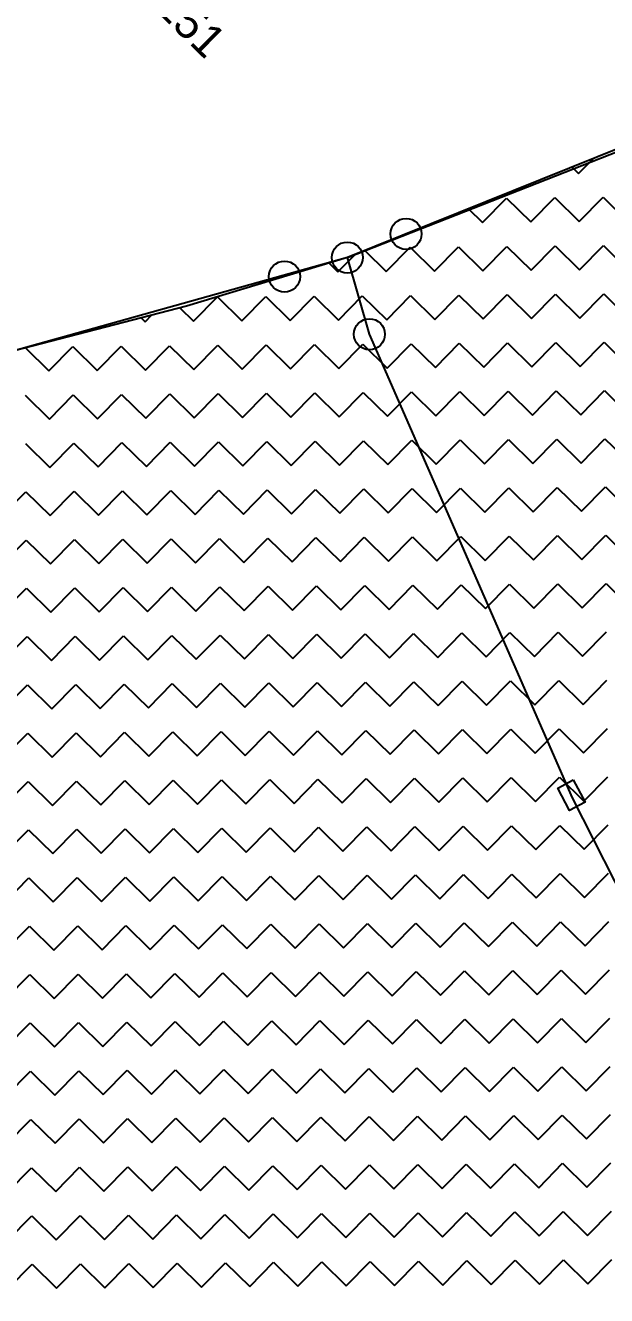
# Model space of a CAD drawing. Header units: metres. Extents: x 342804 to 346854, y 1762918 to 1765966.
# Drawn here: x 343369.4 to 343528.6, y 1764153 to 1764501 of the extents above; entities that cross this region are included whole.
import ezdxf

# ---------------------------------------------------------------- set-up
doc = ezdxf.new("R2010")
doc.units = ezdxf.units.M
doc.header["$MEASUREMENT"] = 0
for name, color, linetype in [('POLY_HATCH', 12, 'Continuous'), ('POLY_PARCEL', 6, 'Continuous'), ('TEXT_PARCEL', 7, 'Continuous')]:
    doc.layers.add(name, color=color, linetype=linetype)
doc.styles.add('TEXT_MAP', font='')
doc.styles.get('TEXT_MAP').set_extended_font_data('Kruti Dev 050')

msp = doc.modelspace()

# ---------------------------------------------------------------- linework, layer by layer
msp.add_lwpolyline([(343519.43, 1764294.28), (343522.67, 1764288.14), (343518.42, 1764285.9), (343515.18, 1764292.04)], close=True)
for centre in [(343473.64, 1764443.89), (343457.56, 1764437.42), (343440.34, 1764432.2), (343463.6, 1764416.39)]:
    msp.add_circle(centre, 4.25)
at = {"layer": 'POLY_HATCH'}
for p, q in [((343533.42, 1764467.93), (343457.56, 1764437.42)), ((343457.56, 1764437.42), (343413.51, 1764424.07)), ((343413.51, 1764424.07), (343347.2, 1764406.91))]:
    msp.add_line(p, q, dxfattribs=at)
at = {"layer": 'POLY_HATCH', "linetype": 'Continuous'}
for p, q in [((343520.92, 1764460.49), (343524.85, 1764464.48)), ((343519.18, 1764462.21), (343520.92, 1764460.49)), ((343494.57, 1764447.05), (343501.13, 1764453.72)), ((343501.13, 1764453.72), (343507.8, 1764447.16)), ((343507.8, 1764447.16), (343514.36, 1764453.83)), ((343514.36, 1764453.83), (343521.03, 1764447.26)), ((343521.03, 1764447.26), (343527.59, 1764453.93)), ((343527.59, 1764453.93), (343534.26, 1764447.37)), ((343490.78, 1764450.78), (343494.57, 1764447.05)), ((343481.31, 1764446.97), (343481.34, 1764446.94)), ((343481.34, 1764446.94), (343481.42, 1764447.02)), ((343462.37, 1764439.35), (343468.22, 1764433.6)), ((343468.22, 1764433.6), (343474.78, 1764440.27)), ((343474.78, 1764440.27), (343481.45, 1764433.71)), ((343481.45, 1764433.71), (343488.01, 1764440.38)), ((343488.01, 1764440.38), (343494.68, 1764433.82)), ((343494.68, 1764433.82), (343501.24, 1764440.49)), ((343501.24, 1764440.49), (343507.91, 1764433.93)), ((343507.91, 1764433.93), (343514.47, 1764440.6)), ((343514.47, 1764440.6), (343521.14, 1764434.03)), ((343521.14, 1764434.03), (343527.7, 1764440.7)), ((343527.7, 1764440.7), (343534.37, 1764434.14)), ((343452.54, 1764435.9), (343454.99, 1764433.49)), ((343454.99, 1764433.49), (343459.7, 1764438.28)), ((343415.41, 1764419.94), (343421.97, 1764426.61)), ((343421.97, 1764426.61), (343428.64, 1764420.04)), ((343428.64, 1764420.04), (343435.2, 1764426.71)), ((343435.2, 1764426.71), (343441.87, 1764420.15)), ((343441.87, 1764420.15), (343448.43, 1764426.82)), ((343448.43, 1764426.82), (343455.1, 1764420.26)), ((343455.1, 1764420.26), (343461.66, 1764426.93)), ((343461.66, 1764426.93), (343468.33, 1764420.37)), ((343468.33, 1764420.37), (343474.89, 1764427.04)), ((343474.89, 1764427.04), (343481.56, 1764420.48)), ((343481.56, 1764420.48), (343488.12, 1764427.15)), ((343488.12, 1764427.15), (343494.79, 1764420.59)), ((343494.79, 1764420.59), (343501.35, 1764427.26)), ((343501.35, 1764427.26), (343508.02, 1764420.7)), ((343508.02, 1764420.7), (343514.58, 1764427.37)), ((343514.58, 1764427.37), (343521.25, 1764420.8)), ((343521.25, 1764420.8), (343527.81, 1764427.47)), ((343527.81, 1764427.47), (343534.48, 1764420.91)), ((343402.18, 1764419.83), (343403.91, 1764421.59)), ((343411.68, 1764423.6), (343415.41, 1764419.94)), ((343401.12, 1764420.87), (343402.18, 1764419.83)), ((343369.44, 1764412.67), (343375.83, 1764406.38)), ((343375.83, 1764406.38), (343382.39, 1764413.05)), ((343382.39, 1764413.05), (343389.06, 1764406.49)), ((343389.06, 1764406.49), (343395.62, 1764413.16)), ((343395.62, 1764413.16), (343402.29, 1764406.6)), ((343402.29, 1764406.6), (343408.85, 1764413.27)), ((343408.85, 1764413.27), (343415.52, 1764406.71)), ((343415.52, 1764406.71), (343422.08, 1764413.38)), ((343422.08, 1764413.38), (343428.75, 1764406.81)), ((343428.75, 1764406.81), (343435.31, 1764413.48)), ((343435.31, 1764413.48), (343441.98, 1764406.92)), ((343441.98, 1764406.92), (343448.54, 1764413.59)), ((343448.54, 1764413.59), (343455.21, 1764407.03)), ((343455.21, 1764407.03), (343461.77, 1764413.7)), ((343461.77, 1764413.7), (343468.44, 1764407.14)), ((343468.44, 1764407.14), (343475, 1764413.81)), ((343475, 1764413.81), (343481.67, 1764407.25)), ((343481.67, 1764407.25), (343488.23, 1764413.92)), ((343488.23, 1764413.92), (343494.9, 1764407.36)), ((343494.9, 1764407.36), (343501.46, 1764414.03)), ((343501.46, 1764414.03), (343508.13, 1764407.47)), ((343508.13, 1764407.47), (343514.69, 1764414.14)), ((343514.69, 1764414.14), (343521.36, 1764407.57)), ((343521.36, 1764407.57), (343527.92, 1764414.24)), ((343527.92, 1764414.24), (343534.59, 1764407.68)), ((343468.55, 1764393.91), (343475.11, 1764400.58)), ((343475.11, 1764400.58), (343481.78, 1764394.02)), ((343481.78, 1764394.02), (343488.34, 1764400.69)), ((343488.34, 1764400.69), (343495.01, 1764394.13)), ((343495.01, 1764394.13), (343501.57, 1764400.8)), ((343501.57, 1764400.8), (343508.24, 1764394.24)), ((343508.24, 1764394.24), (343514.8, 1764400.91)), ((343514.8, 1764400.91), (343521.47, 1764394.34)), ((343521.47, 1764394.34), (343528.03, 1764401.01)), ((343528.03, 1764401.01), (343534.7, 1764394.45)), ((343369.27, 1764399.71), (343375.93, 1764393.15)), ((343375.93, 1764393.15), (343382.5, 1764399.82)), ((343382.5, 1764399.82), (343389.16, 1764393.26)), ((343389.16, 1764393.26), (343395.73, 1764399.93)), ((343395.73, 1764399.93), (343402.39, 1764393.37)), ((343402.39, 1764393.37), (343408.96, 1764400.04)), ((343408.96, 1764400.04), (343415.62, 1764393.48)), ((343415.62, 1764393.48), (343422.19, 1764400.15)), ((343422.19, 1764400.15), (343428.85, 1764393.58)), ((343428.85, 1764393.58), (343435.42, 1764400.25)), ((343435.42, 1764400.25), (343442.08, 1764393.69)), ((343442.08, 1764393.69), (343448.65, 1764400.36)), ((343448.65, 1764400.36), (343455.32, 1764393.8)), ((343455.32, 1764393.8), (343461.88, 1764400.47)), ((343461.88, 1764400.47), (343468.55, 1764393.91)), ((343376.04, 1764379.92), (343382.6, 1764386.59)), ((343382.6, 1764386.59), (343389.27, 1764380.03)), ((343389.27, 1764380.03), (343395.83, 1764386.7)), ((343395.83, 1764386.7), (343402.5, 1764380.14)), ((343402.5, 1764380.14), (343409.06, 1764386.81)), ((343409.06, 1764386.81), (343415.73, 1764380.25)), ((343415.73, 1764380.25), (343422.29, 1764386.92)), ((343422.29, 1764386.92), (343428.96, 1764380.35)), ((343428.96, 1764380.35), (343435.52, 1764387.02)), ((343435.52, 1764387.02), (343442.19, 1764380.46)), ((343442.19, 1764380.46), (343448.75, 1764387.13)), ((343448.75, 1764387.13), (343455.42, 1764380.57)), ((343455.42, 1764380.57), (343461.98, 1764387.24)), ((343461.98, 1764387.24), (343468.65, 1764380.68)), ((343468.65, 1764380.68), (343475.21, 1764387.35)), ((343475.21, 1764387.35), (343481.88, 1764380.79)), ((343481.88, 1764380.79), (343488.44, 1764387.46)), ((343488.44, 1764387.46), (343495.11, 1764380.9)), ((343495.11, 1764380.9), (343501.67, 1764387.57)), ((343501.67, 1764387.57), (343508.34, 1764381.01)), ((343508.34, 1764381.01), (343514.9, 1764387.67)), ((343514.9, 1764387.67), (343521.57, 1764381.11)), ((343521.57, 1764381.11), (343528.13, 1764387.78)), ((343528.13, 1764387.78), (343534.8, 1764381.22)), ((343369.37, 1764386.48), (343376.04, 1764379.92)), ((343362.92, 1764366.58), (343369.48, 1764373.25)), ((343369.48, 1764373.25), (343376.15, 1764366.69)), ((343376.15, 1764366.69), (343382.71, 1764373.36)), ((343382.71, 1764373.36), (343389.38, 1764366.8)), ((343389.38, 1764366.8), (343395.94, 1764373.47)), ((343395.94, 1764373.47), (343402.61, 1764366.91)), ((343402.61, 1764366.91), (343409.17, 1764373.58)), ((343409.17, 1764373.58), (343415.84, 1764367.02)), ((343415.84, 1764367.02), (343422.4, 1764373.69)), ((343422.4, 1764373.69), (343429.07, 1764367.12)), ((343429.07, 1764367.12), (343435.63, 1764373.79)), ((343435.63, 1764373.79), (343442.3, 1764367.23)), ((343442.3, 1764367.23), (343448.86, 1764373.9)), ((343448.86, 1764373.9), (343455.53, 1764367.34)), ((343455.53, 1764367.34), (343462.09, 1764374.01)), ((343462.09, 1764374.01), (343468.76, 1764367.45)), ((343468.76, 1764367.45), (343475.32, 1764374.12)), ((343475.32, 1764374.12), (343481.99, 1764367.56)), ((343481.99, 1764367.56), (343488.55, 1764374.23)), ((343488.55, 1764374.23), (343495.22, 1764367.67)), ((343495.22, 1764367.67), (343501.78, 1764374.34)), ((343501.78, 1764374.34), (343508.45, 1764367.78)), ((343508.45, 1764367.78), (343515.01, 1764374.44)), ((343515.01, 1764374.44), (343521.68, 1764367.88)), ((343521.68, 1764367.88), (343528.24, 1764374.55)), ((343528.24, 1764374.55), (343534.91, 1764367.99)), ((343363.03, 1764353.35), (343369.59, 1764360.02)), ((343369.59, 1764360.02), (343376.26, 1764353.46)), ((343376.26, 1764353.46), (343382.82, 1764360.13)), ((343382.82, 1764360.13), (343389.49, 1764353.57)), ((343389.49, 1764353.57), (343396.05, 1764360.24)), ((343396.05, 1764360.24), (343402.72, 1764353.68)), ((343402.72, 1764353.68), (343409.28, 1764360.35)), ((343409.28, 1764360.35), (343415.95, 1764353.79)), ((343415.95, 1764353.79), (343422.51, 1764360.46)), ((343422.51, 1764360.46), (343429.18, 1764353.89)), ((343429.18, 1764353.89), (343435.74, 1764360.56)), ((343435.74, 1764360.56), (343442.41, 1764354)), ((343442.41, 1764354), (343448.97, 1764360.67)), ((343448.97, 1764360.67), (343455.64, 1764354.11)), ((343455.64, 1764354.11), (343462.2, 1764360.78)), ((343462.2, 1764360.78), (343468.87, 1764354.22)), ((343468.87, 1764354.22), (343475.43, 1764360.89)), ((343475.43, 1764360.89), (343482.1, 1764354.33)), ((343482.1, 1764354.33), (343488.66, 1764361)), ((343488.66, 1764361), (343495.33, 1764354.44)), ((343495.33, 1764354.44), (343501.89, 1764361.11)), ((343501.89, 1764361.11), (343508.56, 1764354.55)), ((343508.56, 1764354.55), (343515.12, 1764361.21)), ((343515.12, 1764361.21), (343521.79, 1764354.65)), ((343521.79, 1764354.65), (343528.35, 1764361.32)), ((343528.35, 1764361.32), (343535.02, 1764354.76)), ((343363.14, 1764340.12), (343369.7, 1764346.79)), ((343369.7, 1764346.79), (343376.37, 1764340.23)), ((343376.37, 1764340.23), (343382.93, 1764346.9)), ((343382.93, 1764346.9), (343389.6, 1764340.34)), ((343389.6, 1764340.34), (343396.16, 1764347.01)), ((343396.16, 1764347.01), (343402.83, 1764340.45)), ((343402.83, 1764340.45), (343409.39, 1764347.12)), ((343409.39, 1764347.12), (343416.06, 1764340.56)), ((343416.06, 1764340.56), (343422.62, 1764347.23)), ((343422.62, 1764347.23), (343429.29, 1764340.66)), ((343429.29, 1764340.66), (343435.85, 1764347.33)), ((343435.85, 1764347.33), (343442.52, 1764340.77)), ((343442.52, 1764340.77), (343449.08, 1764347.44)), ((343449.08, 1764347.44), (343455.75, 1764340.88)), ((343455.75, 1764340.88), (343462.31, 1764347.55)), ((343462.31, 1764347.55), (343468.98, 1764340.99)), ((343468.98, 1764340.99), (343475.54, 1764347.66)), ((343475.54, 1764347.66), (343482.21, 1764341.1)), ((343482.21, 1764341.1), (343488.77, 1764347.77)), ((343488.77, 1764347.77), (343495.44, 1764341.21)), ((343495.44, 1764341.21), (343502, 1764347.88)), ((343502, 1764347.88), (343508.67, 1764341.32)), ((343508.67, 1764341.32), (343515.23, 1764347.98)), ((343515.23, 1764347.98), (343521.9, 1764341.42)), ((343521.9, 1764341.42), (343528.46, 1764348.09)), ((343528.46, 1764348.09), (343535.13, 1764341.53)), ((343469.09, 1764327.76), (343475.65, 1764334.43)), ((343475.65, 1764334.43), (343482.32, 1764327.87)), ((343482.32, 1764327.87), (343488.88, 1764334.54)), ((343488.88, 1764334.54), (343495.55, 1764327.98)), ((343495.55, 1764327.98), (343502.11, 1764334.65)), ((343502.11, 1764334.65), (343508.78, 1764328.09)), ((343508.78, 1764328.09), (343515.34, 1764334.75)), ((343515.34, 1764334.75), (343522.01, 1764328.19)), ((343522.01, 1764328.19), (343528.57, 1764334.86)), ((343363.25, 1764326.89), (343369.81, 1764333.56)), ((343369.81, 1764333.56), (343376.48, 1764327)), ((343376.48, 1764327), (343383.04, 1764333.67)), ((343383.04, 1764333.67), (343389.71, 1764327.11)), ((343389.71, 1764327.11), (343396.27, 1764333.78)), ((343396.27, 1764333.78), (343402.94, 1764327.22)), ((343402.94, 1764327.22), (343409.5, 1764333.89)), ((343409.5, 1764333.89), (343416.17, 1764327.33)), ((343416.17, 1764327.33), (343422.73, 1764333.99)), ((343422.73, 1764333.99), (343429.4, 1764327.43)), ((343429.4, 1764327.43), (343435.96, 1764334.1)), ((343435.96, 1764334.1), (343442.63, 1764327.54)), ((343442.63, 1764327.54), (343449.19, 1764334.21)), ((343449.19, 1764334.21), (343455.86, 1764327.65)), ((343455.86, 1764327.65), (343462.42, 1764334.32)), ((343462.42, 1764334.32), (343469.09, 1764327.76)), ((343376.59, 1764313.77), (343383.15, 1764320.44)), ((343383.15, 1764320.44), (343389.82, 1764313.88)), ((343389.82, 1764313.88), (343396.38, 1764320.55)), ((343396.38, 1764320.55), (343403.05, 1764313.99)), ((343403.05, 1764313.99), (343409.61, 1764320.66)), ((343409.61, 1764320.66), (343416.28, 1764314.1)), ((343416.28, 1764314.1), (343422.84, 1764320.76)), ((343422.84, 1764320.76), (343429.51, 1764314.2)), ((343429.51, 1764314.2), (343436.07, 1764320.87)), ((343436.07, 1764320.87), (343442.74, 1764314.31)), ((343442.74, 1764314.31), (343449.3, 1764320.98)), ((343449.3, 1764320.98), (343455.97, 1764314.42)), ((343455.97, 1764314.42), (343462.53, 1764321.09)), ((343462.53, 1764321.09), (343469.2, 1764314.53)), ((343469.2, 1764314.53), (343475.76, 1764321.2)), ((343475.76, 1764321.2), (343482.43, 1764314.64)), ((343482.43, 1764314.64), (343488.99, 1764321.31)), ((343488.99, 1764321.31), (343495.66, 1764314.75)), ((343495.66, 1764314.75), (343502.22, 1764321.42)), ((343502.22, 1764321.42), (343508.89, 1764314.86)), ((343508.89, 1764314.86), (343515.45, 1764321.52)), ((343515.45, 1764321.52), (343522.12, 1764314.96)), ((343522.12, 1764314.96), (343528.68, 1764321.63)), ((343363.36, 1764313.66), (343369.92, 1764320.33)), ((343369.92, 1764320.33), (343376.59, 1764313.77)), ((343363.46, 1764300.43), (343370.03, 1764307.1)), ((343370.03, 1764307.1), (343376.69, 1764300.54)), ((343376.69, 1764300.54), (343383.26, 1764307.21)), ((343383.26, 1764307.21), (343389.92, 1764300.65)), ((343389.92, 1764300.65), (343396.49, 1764307.32)), ((343396.49, 1764307.32), (343403.15, 1764300.76)), ((343403.15, 1764300.76), (343409.72, 1764307.43)), ((343409.72, 1764307.43), (343416.38, 1764300.87)), ((343416.38, 1764300.87), (343422.95, 1764307.53)), ((343422.95, 1764307.53), (343429.61, 1764300.97)), ((343429.61, 1764300.97), (343436.18, 1764307.64)), ((343436.18, 1764307.64), (343442.84, 1764301.08)), ((343442.84, 1764301.08), (343449.41, 1764307.75)), ((343449.41, 1764307.75), (343456.07, 1764301.19)), ((343456.07, 1764301.19), (343462.64, 1764307.86)), ((343462.64, 1764307.86), (343469.3, 1764301.3)), ((343469.3, 1764301.3), (343475.87, 1764307.97)), ((343475.87, 1764307.97), (343482.53, 1764301.41)), ((343482.53, 1764301.41), (343489.1, 1764308.08)), ((343489.1, 1764308.08), (343495.76, 1764301.52)), ((343495.76, 1764301.52), (343502.33, 1764308.19)), ((343502.33, 1764308.19), (343509, 1764301.63)), ((343509, 1764301.63), (343515.56, 1764308.29)), ((343515.56, 1764308.29), (343522.23, 1764301.73)), ((343522.23, 1764301.73), (343528.79, 1764308.4)), ((343363.57, 1764287.2), (343370.13, 1764293.87)), ((343370.13, 1764293.87), (343376.8, 1764287.31)), ((343376.8, 1764287.31), (343383.36, 1764293.98)), ((343383.36, 1764293.98), (343390.03, 1764287.42)), ((343390.03, 1764287.42), (343396.59, 1764294.09)), ((343396.59, 1764294.09), (343403.26, 1764287.53)), ((343403.26, 1764287.53), (343409.82, 1764294.2)), ((343409.82, 1764294.2), (343416.49, 1764287.64)), ((343416.49, 1764287.64), (343423.05, 1764294.3)), ((343423.05, 1764294.3), (343429.72, 1764287.74)), ((343429.72, 1764287.74), (343436.28, 1764294.41)), ((343436.28, 1764294.41), (343442.95, 1764287.85)), ((343442.95, 1764287.85), (343449.51, 1764294.52)), ((343449.51, 1764294.52), (343456.18, 1764287.96)), ((343456.18, 1764287.96), (343462.74, 1764294.63)), ((343462.74, 1764294.63), (343469.41, 1764288.07)), ((343469.41, 1764288.07), (343475.97, 1764294.74)), ((343475.97, 1764294.74), (343482.64, 1764288.18)), ((343482.64, 1764288.18), (343489.2, 1764294.85)), ((343489.2, 1764294.85), (343495.87, 1764288.29)), ((343495.87, 1764288.29), (343502.43, 1764294.96)), ((343502.43, 1764294.96), (343509.1, 1764288.4)), ((343509.1, 1764288.4), (343515.66, 1764295.06)), ((343515.66, 1764295.06), (343522.33, 1764288.5)), ((343522.33, 1764288.5), (343528.89, 1764295.17)), ((343363.68, 1764273.97), (343370.24, 1764280.64)), ((343370.24, 1764280.64), (343376.91, 1764274.08)), ((343376.91, 1764274.08), (343383.47, 1764280.75)), ((343383.47, 1764280.75), (343390.14, 1764274.19)), ((343390.14, 1764274.19), (343396.7, 1764280.86)), ((343396.7, 1764280.86), (343403.37, 1764274.3)), ((343403.37, 1764274.3), (343409.93, 1764280.97)), ((343409.93, 1764280.97), (343416.6, 1764274.41)), ((343416.6, 1764274.41), (343423.16, 1764281.07)), ((343423.16, 1764281.07), (343429.83, 1764274.51)), ((343429.83, 1764274.51), (343436.39, 1764281.18)), ((343436.39, 1764281.18), (343443.06, 1764274.62)), ((343443.06, 1764274.62), (343449.62, 1764281.29)), ((343449.62, 1764281.29), (343456.29, 1764274.73)), ((343456.29, 1764274.73), (343462.85, 1764281.4)), ((343462.85, 1764281.4), (343469.52, 1764274.84)), ((343469.52, 1764274.84), (343476.08, 1764281.51)), ((343476.08, 1764281.51), (343482.75, 1764274.95)), ((343482.75, 1764274.95), (343489.31, 1764281.62)), ((343489.31, 1764281.62), (343495.98, 1764275.06)), ((343495.98, 1764275.06), (343502.54, 1764281.73)), ((343502.54, 1764281.73), (343509.21, 1764275.17)), ((343509.21, 1764275.17), (343515.77, 1764281.83)), ((343515.77, 1764281.83), (343522.44, 1764275.27)), ((343522.44, 1764275.27), (343529, 1764281.94)), ((343469.63, 1764261.61), (343476.19, 1764268.28)), ((343476.19, 1764268.28), (343482.86, 1764261.72)), ((343482.86, 1764261.72), (343489.42, 1764268.39)), ((343489.42, 1764268.39), (343496.09, 1764261.83)), ((343496.09, 1764261.83), (343502.65, 1764268.5)), ((343502.65, 1764268.5), (343509.32, 1764261.94)), ((343509.32, 1764261.94), (343515.88, 1764268.6)), ((343515.88, 1764268.6), (343522.55, 1764262.04)), ((343522.55, 1764262.04), (343529.11, 1764268.71)), ((343363.79, 1764260.74), (343370.35, 1764267.41)), ((343370.35, 1764267.41), (343377.02, 1764260.85)), ((343377.02, 1764260.85), (343383.58, 1764267.52)), ((343383.58, 1764267.52), (343390.25, 1764260.96)), ((343390.25, 1764260.96), (343396.81, 1764267.63)), ((343396.81, 1764267.63), (343403.48, 1764261.07)), ((343403.48, 1764261.07), (343410.04, 1764267.74)), ((343410.04, 1764267.74), (343416.71, 1764261.18)), ((343416.71, 1764261.18), (343423.27, 1764267.84)), ((343423.27, 1764267.84), (343429.94, 1764261.28)), ((343429.94, 1764261.28), (343436.5, 1764267.95)), ((343436.5, 1764267.95), (343443.17, 1764261.39)), ((343443.17, 1764261.39), (343449.73, 1764268.06)), ((343449.73, 1764268.06), (343456.4, 1764261.5)), ((343456.4, 1764261.5), (343462.96, 1764268.17)), ((343462.96, 1764268.17), (343469.63, 1764261.61)), ((343390.36, 1764247.73), (343396.92, 1764254.4)), ((343396.92, 1764254.4), (343403.59, 1764247.84)), ((343403.59, 1764247.84), (343410.15, 1764254.51)), ((343410.15, 1764254.51), (343416.82, 1764247.95)), ((343416.82, 1764247.95), (343423.38, 1764254.61)), ((343423.38, 1764254.61), (343430.05, 1764248.05)), ((343430.05, 1764248.05), (343436.61, 1764254.72)), ((343436.61, 1764254.72), (343443.28, 1764248.16)), ((343443.28, 1764248.16), (343449.84, 1764254.83)), ((343449.84, 1764254.83), (343456.51, 1764248.27)), ((343456.51, 1764248.27), (343463.07, 1764254.94)), ((343463.07, 1764254.94), (343469.74, 1764248.38)), ((343469.74, 1764248.38), (343476.3, 1764255.05)), ((343476.3, 1764255.05), (343482.97, 1764248.49)), ((343482.97, 1764248.49), (343489.53, 1764255.16)), ((343489.53, 1764255.16), (343496.2, 1764248.6)), ((343496.2, 1764248.6), (343502.76, 1764255.27)), ((343502.76, 1764255.27), (343509.43, 1764248.7)), ((343509.43, 1764248.7), (343515.99, 1764255.37)), ((343515.99, 1764255.37), (343522.66, 1764248.81)), ((343522.66, 1764248.81), (343529.22, 1764255.48)), ((343363.9, 1764247.51), (343370.46, 1764254.18)), ((343370.46, 1764254.18), (343377.13, 1764247.62)), ((343377.13, 1764247.62), (343383.69, 1764254.29)), ((343383.69, 1764254.29), (343390.36, 1764247.73)), ((343364.01, 1764234.28), (343370.57, 1764240.95)), ((343370.57, 1764240.95), (343377.24, 1764234.39)), ((343377.24, 1764234.39), (343383.8, 1764241.06)), ((343383.8, 1764241.06), (343390.47, 1764234.5)), ((343390.47, 1764234.5), (343397.03, 1764241.17)), ((343397.03, 1764241.17), (343403.7, 1764234.61)), ((343403.7, 1764234.61), (343410.26, 1764241.28)), ((343410.26, 1764241.28), (343416.93, 1764234.72)), ((343416.93, 1764234.72), (343423.49, 1764241.38)), ((343423.49, 1764241.38), (343430.16, 1764234.82)), ((343430.16, 1764234.82), (343436.72, 1764241.49)), ((343436.72, 1764241.49), (343443.39, 1764234.93)), ((343443.39, 1764234.93), (343449.95, 1764241.6)), ((343449.95, 1764241.6), (343456.62, 1764235.04)), ((343456.62, 1764235.04), (343463.18, 1764241.71)), ((343463.18, 1764241.71), (343469.85, 1764235.15)), ((343469.85, 1764235.15), (343476.41, 1764241.82)), ((343476.41, 1764241.82), (343483.08, 1764235.26)), ((343483.08, 1764235.26), (343489.64, 1764241.93)), ((343489.64, 1764241.93), (343496.31, 1764235.37)), ((343496.31, 1764235.37), (343502.87, 1764242.04)), ((343502.87, 1764242.04), (343509.54, 1764235.47)), ((343509.54, 1764235.47), (343516.1, 1764242.14)), ((343516.1, 1764242.14), (343522.77, 1764235.58)), ((343522.77, 1764235.58), (343529.33, 1764242.25)), ((343364.12, 1764221.05), (343370.68, 1764227.72)), ((343370.68, 1764227.72), (343377.35, 1764221.16)), ((343377.35, 1764221.16), (343383.91, 1764227.83)), ((343383.91, 1764227.83), (343390.58, 1764221.27)), ((343390.58, 1764221.27), (343397.14, 1764227.94)), ((343397.14, 1764227.94), (343403.81, 1764221.38)), ((343403.81, 1764221.38), (343410.37, 1764228.05)), ((343410.37, 1764228.05), (343417.04, 1764221.49)), ((343417.04, 1764221.49), (343423.6, 1764228.15)), ((343423.6, 1764228.15), (343430.27, 1764221.59)), ((343430.27, 1764221.59), (343436.83, 1764228.26)), ((343436.83, 1764228.26), (343443.5, 1764221.7)), ((343443.5, 1764221.7), (343450.06, 1764228.37)), ((343450.06, 1764228.37), (343456.73, 1764221.81)), ((343456.73, 1764221.81), (343463.29, 1764228.48)), ((343463.29, 1764228.48), (343469.96, 1764221.92)), ((343469.96, 1764221.92), (343476.52, 1764228.59)), ((343476.52, 1764228.59), (343483.19, 1764222.03)), ((343483.19, 1764222.03), (343489.75, 1764228.7)), ((343489.75, 1764228.7), (343496.42, 1764222.14)), ((343496.42, 1764222.14), (343502.98, 1764228.81)), ((343502.98, 1764228.81), (343509.65, 1764222.24)), ((343509.65, 1764222.24), (343516.21, 1764228.91)), ((343516.21, 1764228.91), (343522.88, 1764222.35)), ((343522.88, 1764222.35), (343529.44, 1764229.02)), ((343364.22, 1764207.82), (343370.78, 1764214.49)), ((343370.78, 1764214.49), (343377.45, 1764207.93)), ((343377.45, 1764207.93), (343384.01, 1764214.6)), ((343384.01, 1764214.6), (343390.68, 1764208.04)), ((343390.68, 1764208.04), (343397.24, 1764214.71)), ((343397.24, 1764214.71), (343403.91, 1764208.15)), ((343403.91, 1764208.15), (343410.47, 1764214.82)), ((343410.47, 1764214.82), (343417.14, 1764208.26)), ((343417.14, 1764208.26), (343423.71, 1764214.92)), ((343423.71, 1764214.92), (343430.37, 1764208.36)), ((343430.37, 1764208.36), (343436.94, 1764215.03)), ((343436.94, 1764215.03), (343443.6, 1764208.47)), ((343443.6, 1764208.47), (343450.17, 1764215.14)), ((343450.17, 1764215.14), (343456.83, 1764208.58)), ((343456.83, 1764208.58), (343463.4, 1764215.25)), ((343463.4, 1764215.25), (343470.06, 1764208.69)), ((343470.06, 1764208.69), (343476.63, 1764215.36)), ((343476.63, 1764215.36), (343483.29, 1764208.8)), ((343483.29, 1764208.8), (343489.86, 1764215.47)), ((343489.86, 1764215.47), (343496.52, 1764208.91)), ((343496.52, 1764208.91), (343503.09, 1764215.58)), ((343503.09, 1764215.58), (343509.75, 1764209.01)), ((343509.75, 1764209.01), (343516.32, 1764215.68)), ((343516.32, 1764215.68), (343522.98, 1764209.12)), ((343522.98, 1764209.12), (343529.55, 1764215.79)), ((343470.17, 1764195.46), (343476.73, 1764202.13)), ((343476.73, 1764202.13), (343483.4, 1764195.57)), ((343483.4, 1764195.57), (343489.96, 1764202.24)), ((343489.96, 1764202.24), (343496.63, 1764195.68)), ((343496.63, 1764195.68), (343503.19, 1764202.35)), ((343503.19, 1764202.35), (343509.86, 1764195.78)), ((343509.86, 1764195.78), (343516.42, 1764202.45)), ((343516.42, 1764202.45), (343523.09, 1764195.89)), ((343523.09, 1764195.89), (343529.65, 1764202.56)), ((343364.33, 1764194.59), (343370.89, 1764201.26)), ((343370.89, 1764201.26), (343377.56, 1764194.7)), ((343377.56, 1764194.7), (343384.12, 1764201.37)), ((343384.12, 1764201.37), (343390.79, 1764194.81)), ((343390.79, 1764194.81), (343397.35, 1764201.48)), ((343397.35, 1764201.48), (343404.02, 1764194.92)), ((343404.02, 1764194.92), (343410.58, 1764201.59)), ((343410.58, 1764201.59), (343417.25, 1764195.02)), ((343417.25, 1764195.02), (343423.81, 1764201.69)), ((343423.81, 1764201.69), (343430.48, 1764195.13)), ((343430.48, 1764195.13), (343437.04, 1764201.8)), ((343437.04, 1764201.8), (343443.71, 1764195.24)), ((343443.71, 1764195.24), (343450.27, 1764201.91)), ((343450.27, 1764201.91), (343456.94, 1764195.35)), ((343456.94, 1764195.35), (343463.5, 1764202.02)), ((343463.5, 1764202.02), (343470.17, 1764195.46)), ((343390.9, 1764181.58), (343397.46, 1764188.25)), ((343397.46, 1764188.25), (343404.13, 1764181.69)), ((343404.13, 1764181.69), (343410.69, 1764188.36)), ((343410.69, 1764188.36), (343417.36, 1764181.79)), ((343417.36, 1764181.79), (343423.92, 1764188.46)), ((343423.92, 1764188.46), (343430.59, 1764181.9)), ((343430.59, 1764181.9), (343437.15, 1764188.57)), ((343437.15, 1764188.57), (343443.82, 1764182.01)), ((343443.82, 1764182.01), (343450.38, 1764188.68)), ((343450.38, 1764188.68), (343457.05, 1764182.12)), ((343457.05, 1764182.12), (343463.61, 1764188.79)), ((343463.61, 1764188.79), (343470.28, 1764182.23)), ((343470.28, 1764182.23), (343476.84, 1764188.9)), ((343476.84, 1764188.9), (343483.51, 1764182.34)), ((343483.51, 1764182.34), (343490.07, 1764189.01)), ((343490.07, 1764189.01), (343496.74, 1764182.45)), ((343496.74, 1764182.45), (343503.3, 1764189.12)), ((343503.3, 1764189.12), (343509.97, 1764182.55)), ((343509.97, 1764182.55), (343516.53, 1764189.22)), ((343516.53, 1764189.22), (343523.2, 1764182.66)), ((343523.2, 1764182.66), (343529.76, 1764189.33)), ((343364.44, 1764181.36), (343371, 1764188.03)), ((343371, 1764188.03), (343377.67, 1764181.47)), ((343377.67, 1764181.47), (343384.23, 1764188.14)), ((343384.23, 1764188.14), (343390.9, 1764181.58)), ((343364.55, 1764168.13), (343371.11, 1764174.8)), ((343371.11, 1764174.8), (343377.78, 1764168.24)), ((343377.78, 1764168.24), (343384.34, 1764174.91)), ((343384.34, 1764174.91), (343391.01, 1764168.35)), ((343391.01, 1764168.35), (343397.57, 1764175.02)), ((343397.57, 1764175.02), (343404.24, 1764168.46)), ((343404.24, 1764168.46), (343410.8, 1764175.13)), ((343410.8, 1764175.13), (343417.47, 1764168.56)), ((343417.47, 1764168.56), (343424.03, 1764175.23)), ((343424.03, 1764175.23), (343430.7, 1764168.67)), ((343430.7, 1764168.67), (343437.26, 1764175.34)), ((343437.26, 1764175.34), (343443.93, 1764168.78)), ((343443.93, 1764168.78), (343450.49, 1764175.45)), ((343450.49, 1764175.45), (343457.16, 1764168.89)), ((343457.16, 1764168.89), (343463.72, 1764175.56)), ((343463.72, 1764175.56), (343470.39, 1764169)), ((343470.39, 1764169), (343476.95, 1764175.67)), ((343476.95, 1764175.67), (343483.62, 1764169.11)), ((343483.62, 1764169.11), (343490.18, 1764175.78)), ((343490.18, 1764175.78), (343496.85, 1764169.22)), ((343496.85, 1764169.22), (343503.41, 1764175.89)), ((343503.41, 1764175.89), (343510.08, 1764169.32)), ((343510.08, 1764169.32), (343516.64, 1764175.99)), ((343516.64, 1764175.99), (343523.31, 1764169.43)), ((343523.31, 1764169.43), (343529.87, 1764176.1)), ((343364.66, 1764154.9), (343371.22, 1764161.57)), ((343371.22, 1764161.57), (343377.89, 1764155.01)), ((343377.89, 1764155.01), (343384.45, 1764161.68)), ((343384.45, 1764161.68), (343391.12, 1764155.12)), ((343391.12, 1764155.12), (343397.68, 1764161.79)), ((343397.68, 1764161.79), (343404.35, 1764155.23)), ((343404.35, 1764155.23), (343410.91, 1764161.9)), ((343410.91, 1764161.9), (343417.58, 1764155.33)), ((343417.58, 1764155.33), (343424.14, 1764162)), ((343424.14, 1764162), (343430.81, 1764155.44)), ((343430.81, 1764155.44), (343437.37, 1764162.11)), ((343437.37, 1764162.11), (343444.04, 1764155.55)), ((343444.04, 1764155.55), (343450.6, 1764162.22)), ((343450.6, 1764162.22), (343457.27, 1764155.66)), ((343457.27, 1764155.66), (343463.83, 1764162.33)), ((343463.83, 1764162.33), (343470.5, 1764155.77)), ((343470.5, 1764155.77), (343477.06, 1764162.44)), ((343477.06, 1764162.44), (343483.73, 1764155.88)), ((343483.73, 1764155.88), (343490.29, 1764162.55)), ((343490.29, 1764162.55), (343496.96, 1764155.99)), ((343496.96, 1764155.99), (343503.52, 1764162.66)), ((343503.52, 1764162.66), (343510.19, 1764156.09)), ((343510.19, 1764156.09), (343516.75, 1764162.76)), ((343516.75, 1764162.76), (343523.42, 1764156.2)), ((343523.42, 1764156.2), (343529.98, 1764162.87))]:
    msp.add_line(p, q, dxfattribs=at)
at = {"layer": 'POLY_PARCEL'}
for p, q in [((343457.56, 1764437.42), (343624.56, 1764503.02)), ((343457.56, 1764437.42), (343333.62, 1764402.76)), ((343463.6, 1764416.39), (343457.56, 1764437.42)), ((343519.24, 1764289.36), (343463.6, 1764416.39)), ((343658.84, 1764014.05), (343519.24, 1764289.36)), ((343519.24, 1764289.36), (343519.24, 1764289.36)), ((343519.24, 1764289.36), (343519.24, 1764289.36))]:
    msp.add_line(p, q, dxfattribs=at)

# ---------------------------------------------------------------- texts
at = {"layer": 'TEXT_PARCEL', "style": 'TEXT_MAP'}
msp.add_text('151', height=8.981, rotation=315.47, dxfattribs=at).set_placement((343404.46, 1764505.53))

doc.saveas('drawing.dxf')
